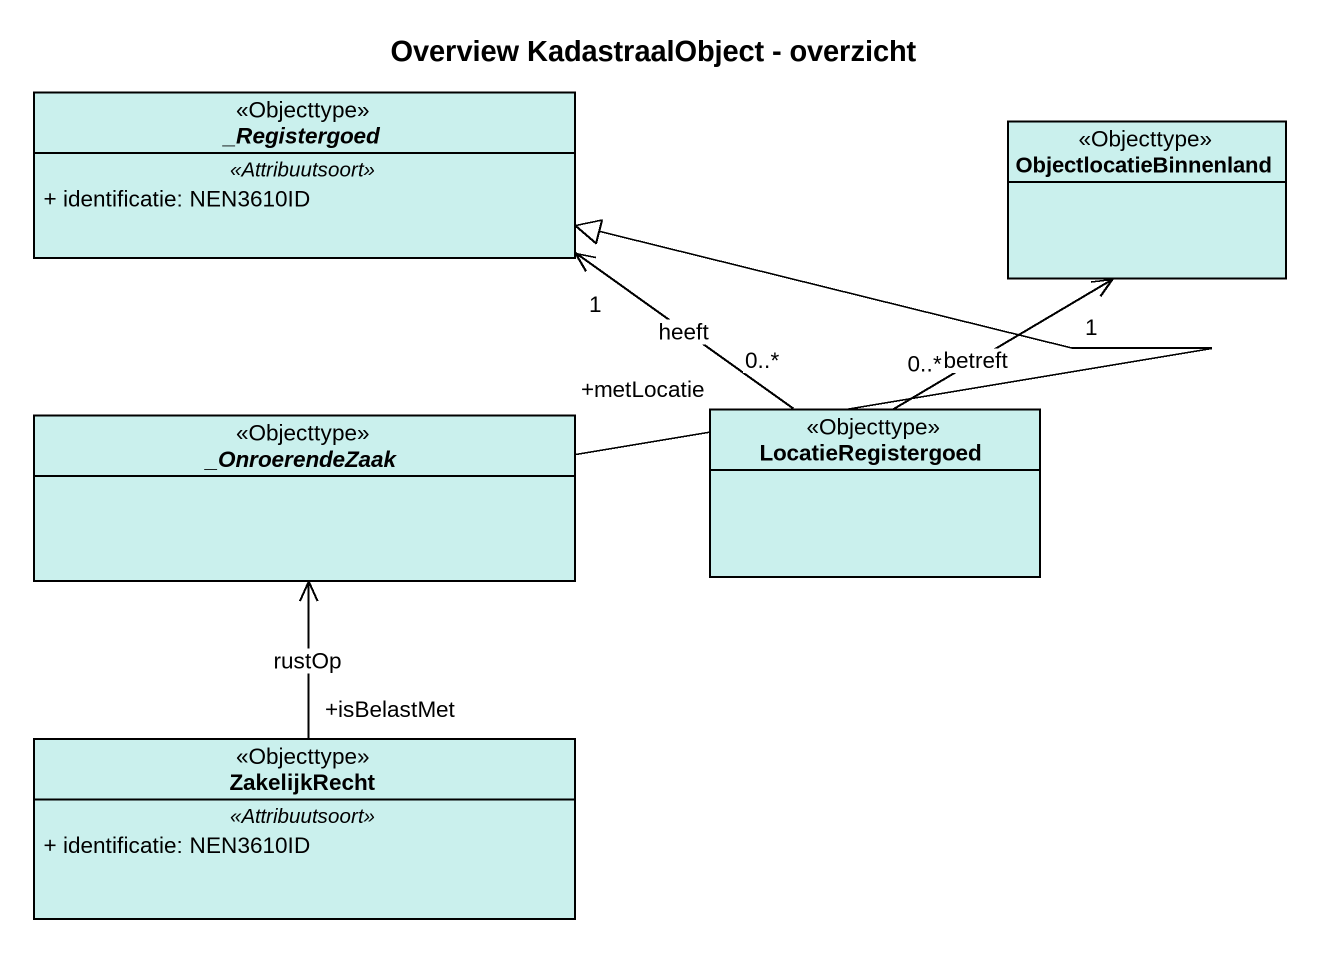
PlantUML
@startuml
title Overview KadastraalObject - overzicht
hide circle
hide empty members
skinparam classAttributeIconSize 0
abstract class "_Registergoed" as Registergoed <<Objecttype>> #CAF0ED {
  .. <<Attribuutsoort>> ..
  + identificatie: NEN3610ID
}
class ObjectlocatieBinnenland <<Objecttype>> #CAF0ED
abstract class "_OnroerendeZaak" as OnroerendeZaak <<Objecttype>> #CAF0ED
class LocatieRegistergoed <<Objecttype>> #CAF0ED
class ZakelijkRecht <<Objecttype>> #CAF0ED {
  .. <<Attribuutsoort>> ..
  + identificatie: NEN3610ID
}
OnroerendeZaak -up-|> Registergoed
LocatieRegistergoed "+metLocatie\n0..*" -left-> "1" Registergoed : heeft
LocatieRegistergoed "0..*" -up-> "1" ObjectlocatieBinnenland : betreft
ZakelijkRecht "+isBelastMet" -up-> OnroerendeZaak : rustOp
@enduml
